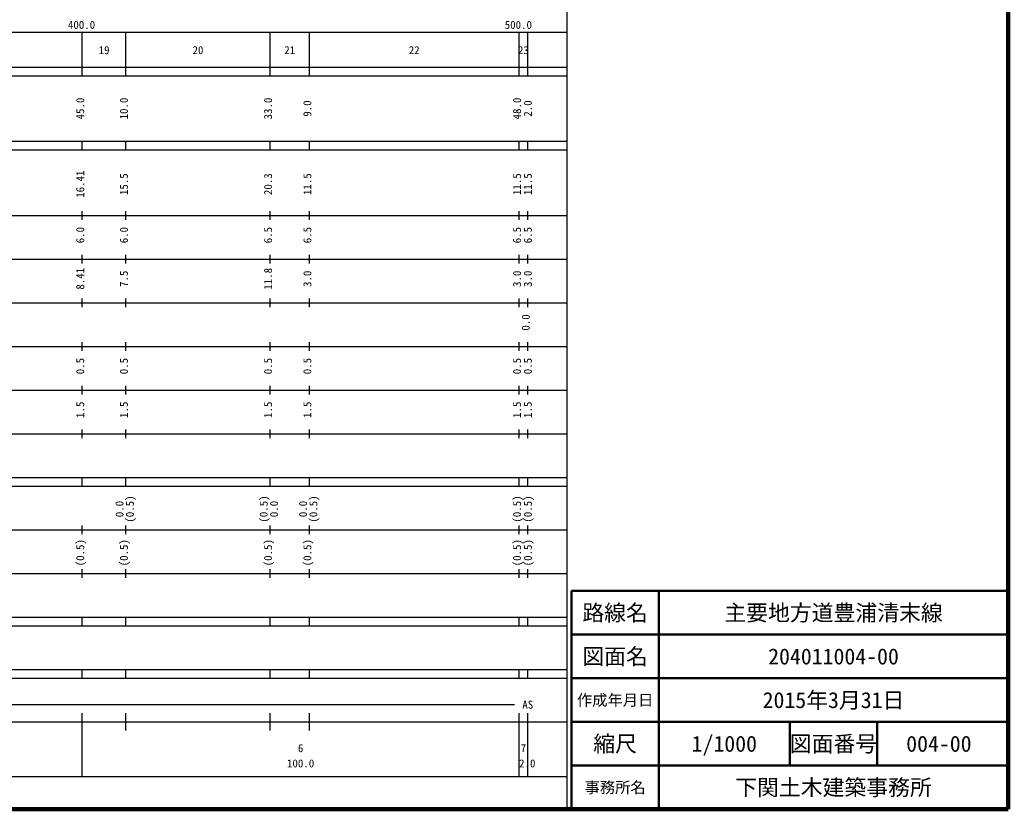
# Model space of a CAD drawing. Units: millimetres on the paper, enlarged 1000 times. Extents: x 40000 to 680000, y 20000 to 380000.
# Drawn here: x 453701 to 680000, y 20000 to 200832 of the extents above; entities that cross this region are included whole.
import ezdxf
from ezdxf.enums import TextEntityAlignment as Align

# ---------------------------------------------------------------- set-up
doc = ezdxf.new("R2010")
doc.units = ezdxf.units.MM
doc.header["$LTSCALE"] = 1000
for name, color, linetype, lineweight in [('M-TTL', 2, 'Continuous', 140), ('M-TTL-BAND', 7, 'Continuous', 25), ('M-TTL-FRAM', 2, 'Continuous', 50), ('M-TTL-LINE', 7, 'Continuous', 50)]:
    doc.layers.add(name, color=color, linetype=linetype, lineweight=lineweight)
doc.layers.add('M-TTL-TXT', color=7, linetype='Continuous')
doc.styles.add('ＭＳ ゴシック', font='')
doc.styles.get('ＭＳ ゴシック').set_extended_font_data('MS Gothic')

msp = doc.modelspace()

# ---------------------------------------------------------------- linework, layer by layer
at = {"layer": 'M-TTL'}
for p, q in [((680000, 20000), (680000, 380000)), ((40000, 20000), (680000, 20000))]:
    msp.add_line(p, q, dxfattribs=at)
at = {"layer": 'M-TTL-BAND'}
for p, q in [((579000, 20000), (579000, 370000)), ((68000, 198000), (579000, 198000)), ((468000, 188000), (468000, 198000)), ((478000, 188000), (478000, 198000)), ((511000, 188000), (511000, 198000)), ((520000, 188000), (520000, 198000)), ((568000, 188000), (568000, 198000)), ((570000, 188000), (570000, 198000)), ((40000, 190000), (579000, 190000)), ((40000, 188000), (579000, 188000)), ((40000, 173000), (579000, 173000)), ((468000, 171000), (468000, 173000)), ((478000, 171000), (478000, 173000)), ((511000, 171000), (511000, 173000)), ((520000, 171000), (520000, 173000)), ((568000, 171000), (568000, 173000)), ((570000, 171000), (570000, 173000)), ((40000, 171000), (579000, 171000)), ((468000, 155000), (468000, 157000)), ((478000, 155000), (478000, 157000)), ((511000, 155000), (511000, 157000)), ((520000, 155000), (520000, 157000)), ((568000, 155000), (568000, 157000)), ((570000, 155000), (570000, 157000)), ((40000, 156000), (579000, 156000)), ((46000, 146000), (579000, 146000)), ((468000, 145000), (468000, 147000)), ((478000, 145000), (478000, 147000)), ((511000, 145000), (511000, 147000)), ((520000, 145000), (520000, 147000)), ((568000, 145000), (568000, 147000)), ((570000, 145000), (570000, 147000)), ((52000, 136000), (579000, 136000)), ((468000, 135000), (468000, 137000)), ((478000, 135000), (478000, 137000)), ((511000, 135000), (511000, 137000)), ((520000, 135000), (520000, 137000)), ((568000, 135000), (568000, 137000)), ((570000, 135000), (570000, 137000)), ((468000, 125000), (468000, 127000)), ((478000, 125000), (478000, 127000)), ((511000, 125000), (511000, 127000)), ((520000, 125000), (520000, 127000)), ((568000, 125000), (568000, 127000)), ((570000, 125000), (570000, 127000)), ((46000, 126000), (579000, 126000)), ((52000, 116000), (579000, 116000)), ((468000, 115000), (468000, 117000)), ((478000, 115000), (478000, 117000)), ((511000, 115000), (511000, 117000)), ((520000, 115000), (520000, 117000)), ((568000, 115000), (568000, 117000)), ((570000, 115000), (570000, 117000)), ((468000, 105000), (468000, 107000)), ((478000, 105000), (478000, 107000)), ((511000, 105000), (511000, 107000)), ((520000, 105000), (520000, 107000)), ((568000, 105000), (568000, 107000)), ((570000, 105000), (570000, 107000)), ((46000, 106000), (579000, 106000)), ((40000, 96000), (579000, 96000)), ((468000, 94000), (468000, 96000)), ((478000, 94000), (478000, 96000)), ((511000, 94000), (511000, 96000)), ((520000, 94000), (520000, 96000)), ((568000, 94000), (568000, 96000)), ((570000, 94000), (570000, 96000)), ((40000, 94000), (579000, 94000)), ((49000, 84000), (579000, 84000)), ((468000, 83000), (468000, 85000)), ((478000, 83000), (478000, 85000)), ((511000, 83000), (511000, 85000)), ((520000, 83000), (520000, 85000)), ((568000, 83000), (568000, 85000)), ((570000, 83000), (570000, 85000)), ((468000, 73000), (468000, 75000)), ((478000, 73000), (478000, 75000)), ((511000, 73000), (511000, 75000)), ((520000, 73000), (520000, 75000)), ((568000, 73000), (568000, 75000)), ((570000, 73000), (570000, 75000)), ((40000, 74000), (579000, 74000)), ((40000, 64000), (579000, 64000)), ((468000, 62000), (468000, 64000)), ((478000, 62000), (478000, 64000)), ((511000, 62000), (511000, 64000)), ((520000, 62000), (520000, 64000)), ((568000, 62000), (568000, 64000)), ((570000, 62000), (570000, 64000)), ((40000, 62000), (579000, 62000)), ((40000, 52000), (579000, 52000)), ((40000, 50000), (579000, 50000)), ((468000, 50000), (468000, 52000)), ((478000, 50000), (478000, 52000)), ((511000, 50000), (511000, 52000)), ((520000, 50000), (520000, 52000)), ((568000, 50000), (568000, 52000)), ((570000, 50000), (570000, 52000)), ((71000, 44000), (567000, 44000)), ((468000, 27500), (468000, 42000)), ((478000, 38000), (478000, 42000)), ((511000, 38000), (511000, 42000)), ((520000, 38000), (520000, 42000)), ((568000, 27500), (568000, 42000)), ((570000, 27500), (570000, 42000)), ((40000, 40000), (579000, 40000)), ((68000, 27500), (579000, 27500))]:
    msp.add_line(p, q, dxfattribs=at)
at = {"layer": 'M-TTL-FRAM'}
for p, q in [((680000, 70000), (580000, 70000)), ((580000, 70000), (580000, 20000))]:
    msp.add_line(p, q, dxfattribs=at)
at = {"layer": 'M-TTL-LINE'}
for p, q in [((600000, 70000), (600000, 20000)), ((680000, 60000), (580000, 60000)), ((680000, 50000), (580000, 50000)), ((680000, 40000), (580000, 40000)), ((630000, 40000), (630000, 30000)), ((650000, 40000), (650000, 30000)), ((680000, 30000), (580000, 30000))]:
    msp.add_line(p, q, dxfattribs=at)

# ---------------------------------------------------------------- texts
at = {"layer": 'M-TTL-BAND', "style": 'ＭＳ ゴシック'}
for s, p in [('400.0', (467844, 198195)), ('500.0', (567844, 198195)), ('19', (473000, 192405)), ('20', (494500, 192405)), ('21', (515500, 192405)), ('22', (544000, 192405)), ('23', (569000, 192405)), ('AS', (570000, 42500)), ('6', (518000, 32523)), ('7', (569000, 32523)), ('100.0', (518000, 29033)), ('2.0', (569886, 29033))]:
    msp.add_text(s, height=1833, dxfattribs=at).set_placement(p, align=Align.BOTTOM_CENTER)
for s, p in [('45.0', (469000, 180500)), ('10.0', (479000, 180500)), ('33.0', (512000, 180500)), ('9.0', (521000, 180500)), ('48.0', (569000, 180500)), ('2.0', (571484, 180500)), ('16.41', (469000, 163174)), ('15.5', (479000, 163174)), ('20.3', (512000, 163174)), ('11.5', (521000, 163174)), ('11.5', (569000, 163174)), ('11.5', (571484, 163174)), ('6.0', (469000, 151500)), ('6.0', (479000, 151500)), ('6.5', (512000, 151500)), ('6.5', (521000, 151500)), ('6.5', (569000, 151500)), ('6.5', (571484, 151500)), ('8.41', (469000, 141500)), ('7.5', (479000, 141500)), ('11.8', (512000, 141500)), ('3.0', (521000, 141500)), ('3.0', (569000, 141500)), ('3.0', (571484, 141500)), ('0.0', (571000, 131500)), ('0.5', (469000, 121500)), ('0.5', (479000, 121500)), ('0.5', (512000, 121500)), ('0.5', (521000, 121500)), ('0.5', (569000, 121500)), ('0.5', (571484, 121500)), ('1.5', (469000, 111500)), ('1.5', (479000, 111500)), ('1.5', (512000, 111500)), ('1.5', (521000, 111500)), ('1.5', (569000, 111500)), ('1.5', (571484, 111500)), ('(0.5)', (480370, 88764)), ('(0.5)', (511000, 88764)), ('(0.5)', (522370, 88764)), ('(0.5)', (569000, 88764)), ('(0.5)', (571484, 88764)), ('0.0', (478000, 88764)), ('0.0', (513370, 88764)), ('0.0', (520000, 88764)), ('(0.5)', (469000, 78764)), ('(0.5)', (479000, 78764)), ('(0.5)', (512000, 78764)), ('(0.5)', (521000, 78764)), ('(0.5)', (569000, 78764)), ('(0.5)', (571484, 78764))]:
    msp.add_text(s, height=1833, rotation=90, dxfattribs=at).set_placement(p, align=Align.BOTTOM_CENTER)
at = {"layer": 'M-TTL-TXT', "style": 'ＭＳ ゴシック'}
for s, height, p in [('路線名', 3666, (590000, 65000)), ('路線名', 3666, (590000, 65000)), ('主要地方道豊浦清末線', 3666, (640000, 65000)), ('図面名', 3666, (590000, 55000)), ('図面名', 3666, (590000, 55000)), ('204011004-00', 3666, (640000, 55000)), ('作成年月日', 2566, (590000, 45000)), ('作成年月日', 2566, (590000, 45000)), ('2015年3月31日', 3666, (640000, 45000)), ('縮尺', 3666, (590000, 35000)), ('縮尺', 3666, (590000, 35000)), ('1/1000', 3666, (615000, 35000)), ('図面番号', 3666, (640000, 35000)), ('図面番号', 3666, (640000, 35000)), ('004-00', 3666, (664125, 35000)), ('下関土木建築事務所', 3666, (640000, 25000)), ('事務所名', 2566, (590000, 25000)), ('事務所名', 2566, (590000, 25000))]:
    msp.add_text(s, height=height, dxfattribs=at).set_placement(p, align=Align.MIDDLE_CENTER)

doc.saveas('drawing.dxf')
